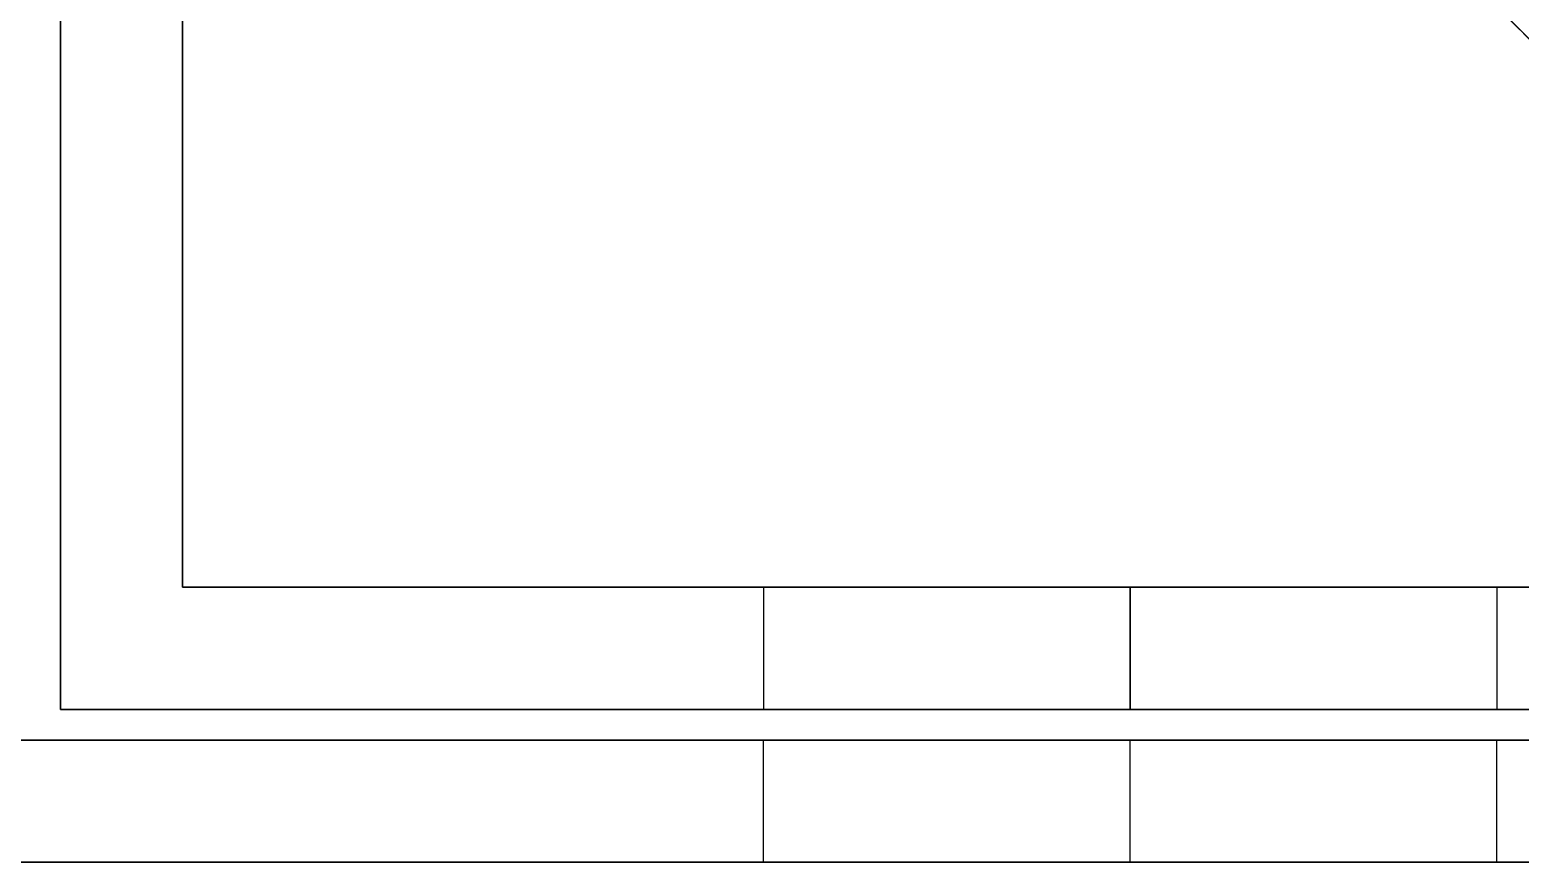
# Model space of a CAD drawing. Header units: millimetres. Extents: x -6529 to 809, y -8611 to 207.
# Drawn here: x 771.03 to 795.41, y -5011.21 to -4997.58 of the extents above; entities that cross this region are included whole.
import ezdxf

# ---------------------------------------------------------------- set-up
doc = ezdxf.new("R2010")
doc.units = ezdxf.units.MM
doc.header["$MEASUREMENT"] = 0
doc.layers.add('staal', color=5, linetype='Continuous', true_color=0x0000ff)

msp = doc.modelspace()

# ---------------------------------------------------------------- linework, layer by layer
at = {"layer": 'staal'}
for p, q in [((809.026, -5011.207), (769.026, -4971.207)), ((809.026, -5011.207, 1276), (769.026, -4971.207, 1276)), ((809.026, -5011.207, 1276), (769.026, -4971.207, 1276)), ((783.026, -5006.707, 170.5), (783.026, -5008.707, 170.5)), ((783.026, -5006.707, 95.5), (783.026, -5008.707, 95.5)), ((783.026, -5006.707, 1220.5), (783.026, -5008.707, 1220.5)), ((783.026, -5006.707, 1145.5), (783.026, -5008.707, 1145.5)), ((783.026, -5006.707, 1371.5), (783.026, -5008.707, 1371.5)), ((783.026, -5006.707, 1446.5), (783.026, -5008.707, 1446.5)), ((789.026, -5008.707, 40), (789.026, -5006.707, 40)), ((789.026, -5008.707, 208), (789.026, -5006.707, 208)), ((789.026, -5006.707, 176.5), (789.026, -5008.707, 176.5)), ((789.026, -5006.707, 164.5), (789.026, -5008.707, 164.5)), ((789.026, -5006.707, 101.5), (789.026, -5008.707, 101.5)), ((789.026, -5006.707, 89.5), (789.026, -5008.707, 89.5)), ((789.026, -5008.707, 1276), (789.026, -5006.707, 1276)), ((789.026, -5008.707, 1108), (789.026, -5006.707, 1108)), ((789.026, -5006.707, 1214.5), (789.026, -5008.707, 1214.5)), ((789.026, -5006.707, 1226.5), (789.026, -5008.707, 1226.5)), ((789.026, -5006.707, 1139.5), (789.026, -5008.707, 1139.5)), ((789.026, -5006.707, 1151.5), (789.026, -5008.707, 1151.5)), ((789.026, -5008.707, 1316), (789.026, -5006.707, 1316)), ((789.026, -5008.707, 1484), (789.026, -5006.707, 1484)), ((789.026, -5006.707, 1377.5), (789.026, -5008.707, 1377.5)), ((789.026, -5006.707, 1365.5), (789.026, -5008.707, 1365.5)), ((789.026, -5006.707, 1452.5), (789.026, -5008.707, 1452.5)), ((789.026, -5006.707, 1440.5), (789.026, -5008.707, 1440.5)), ((795.026, -5006.707, 170.5), (795.026, -5008.707, 170.5)), ((795.026, -5006.707, 95.5), (795.026, -5008.707, 95.5)), ((795.026, -5006.707, 1220.5), (795.026, -5008.707, 1220.5)), ((795.026, -5006.707, 1145.5), (795.026, -5008.707, 1145.5)), ((795.026, -5006.707, 1371.5), (795.026, -5008.707, 1371.5)), ((795.026, -5006.707, 1446.5), (795.026, -5008.707, 1446.5)), ((783.026, -5011.207, 695.5), (783.026, -5009.207, 695.5)), ((783.026, -5011.207, 770.5), (783.026, -5009.207, 770.5)), ((783.026, -5011.207, 920.5), (783.026, -5009.207, 920.5)), ((783.026, -5011.207, 845.5), (783.026, -5009.207, 845.5)), ((783.026, -5011.207, 1070.5), (783.026, -5009.207, 1070.5)), ((783.026, -5011.207, 995.5), (783.026, -5009.207, 995.5)), ((783.026, -5011.207, 1220.5), (783.026, -5009.207, 1220.5)), ((783.026, -5011.207, 1145.5), (783.026, -5009.207, 1145.5)), ((783.026, -5011.207, 545.5), (783.026, -5009.207, 545.5)), ((783.026, -5011.207, 620.5), (783.026, -5009.207, 620.5)), ((783.026, -5011.207, 395.5), (783.026, -5009.207, 395.5)), ((783.026, -5011.207, 470.5), (783.026, -5009.207, 470.5)), ((783.026, -5011.207, 245.5), (783.026, -5009.207, 245.5)), ((783.026, -5011.207, 320.5), (783.026, -5009.207, 320.5)), ((783.026, -5011.207, 170.5), (783.026, -5009.207, 170.5)), ((783.026, -5011.207, 95.5), (783.026, -5009.207, 95.5)), ((789.026, -5011.207, 40), (789.026, -5009.207, 40)), ((789.026, -5011.207, 1276), (789.026, -5009.207, 1276)), ((789.026, -5011.207, 701.5), (789.026, -5009.207, 701.5)), ((789.026, -5011.207, 689.5), (789.026, -5009.207, 689.5)), ((789.026, -5011.207, 776.5), (789.026, -5009.207, 776.5)), ((789.026, -5011.207, 764.5), (789.026, -5009.207, 764.5)), ((789.026, -5011.207, 926.5), (789.026, -5009.207, 926.5)), ((789.026, -5011.207, 914.5), (789.026, -5009.207, 914.5)), ((789.026, -5011.207, 851.5), (789.026, -5009.207, 851.5)), ((789.026, -5011.207, 839.5), (789.026, -5009.207, 839.5)), ((789.026, -5011.207, 1076.5), (789.026, -5009.207, 1076.5)), ((789.026, -5011.207, 1064.5), (789.026, -5009.207, 1064.5)), ((789.026, -5011.207, 1001.5), (789.026, -5009.207, 1001.5)), ((789.026, -5011.207, 989.5), (789.026, -5009.207, 989.5)), ((789.026, -5011.207, 1226.5), (789.026, -5009.207, 1226.5)), ((789.026, -5011.207, 1214.5), (789.026, -5009.207, 1214.5)), ((789.026, -5011.207, 1151.5), (789.026, -5009.207, 1151.5)), ((789.026, -5011.207, 1139.5), (789.026, -5009.207, 1139.5)), ((789.026, -5011.207, 551.5), (789.026, -5009.207, 551.5)), ((789.026, -5011.207, 539.5), (789.026, -5009.207, 539.5)), ((789.026, -5011.207, 626.5), (789.026, -5009.207, 626.5)), ((789.026, -5011.207, 614.5), (789.026, -5009.207, 614.5)), ((789.026, -5011.207, 401.5), (789.026, -5009.207, 401.5)), ((789.026, -5011.207, 389.5), (789.026, -5009.207, 389.5)), ((789.026, -5011.207, 476.5), (789.026, -5009.207, 476.5)), ((789.026, -5011.207, 464.5), (789.026, -5009.207, 464.5)), ((789.026, -5011.207, 251.5), (789.026, -5009.207, 251.5)), ((789.026, -5011.207, 239.5), (789.026, -5009.207, 239.5)), ((789.026, -5011.207, 326.5), (789.026, -5009.207, 326.5)), ((789.026, -5011.207, 314.5), (789.026, -5009.207, 314.5)), ((789.026, -5011.207, 176.5), (789.026, -5009.207, 176.5)), ((789.026, -5011.207, 164.5), (789.026, -5009.207, 164.5)), ((789.026, -5011.207, 101.5), (789.026, -5009.207, 101.5)), ((789.026, -5011.207, 89.5), (789.026, -5009.207, 89.5)), ((795.026, -5011.207, 695.5), (795.026, -5009.207, 695.5)), ((795.026, -5011.207, 770.5), (795.026, -5009.207, 770.5)), ((795.026, -5011.207, 920.5), (795.026, -5009.207, 920.5)), ((795.026, -5011.207, 845.5), (795.026, -5009.207, 845.5)), ((795.026, -5011.207, 1070.5), (795.026, -5009.207, 1070.5)), ((795.026, -5011.207, 995.5), (795.026, -5009.207, 995.5)), ((795.026, -5011.207, 1220.5), (795.026, -5009.207, 1220.5)), ((795.026, -5011.207, 1145.5), (795.026, -5009.207, 1145.5)), ((795.026, -5011.207, 545.5), (795.026, -5009.207, 545.5)), ((795.026, -5011.207, 620.5), (795.026, -5009.207, 620.5)), ((795.026, -5011.207, 395.5), (795.026, -5009.207, 395.5)), ((795.026, -5011.207, 470.5), (795.026, -5009.207, 470.5)), ((795.026, -5011.207, 245.5), (795.026, -5009.207, 245.5)), ((795.026, -5011.207, 320.5), (795.026, -5009.207, 320.5)), ((795.026, -5011.207, 170.5), (795.026, -5009.207, 170.5)), ((795.026, -5011.207, 95.5), (795.026, -5009.207, 95.5))]:
    msp.add_line(p, q, dxfattribs=at)
msp.add_lwpolyline([(-506.974, -3695.207), (809.026, -3695.207), (809.026, -5011.207), (-506.974, -5011.207)], close=True, dxfattribs=at)
for points in [[(809.026, -5011.207), (789.026, -4991.207), (769.026, -4971.207)], [(769.026, -4971.207, 40), (789.026, -4991.207, 40), (809.026, -5011.207, 40)], [(809.026, -5011.207, 40), (789.026, -4991.207, 40), (769.026, -4971.207, 40)], [(809.026, -5011.207, 1316), (789.026, -4991.207, 1316), (769.026, -4971.207, 1316)], [(809.026, -5011.207, 1316), (789.026, -4991.207, 1316), (769.026, -4971.207, 1316)], [(807.026, -5009.207, 38), (789.026, -4991.207, 38), (771.026, -4973.207, 38)], [(771.026, -4973.207, 2), (789.026, -4991.207, 2), (807.026, -5009.207, 2)], [(771.026, -4973.207, 38), (789.026, -4991.207, 38), (807.026, -5009.207, 38)], [(807.026, -5009.207, 2), (789.026, -4991.207, 2), (771.026, -4973.207, 2)], [(771.026, -4973.207, 1314), (789.026, -4991.207, 1314), (807.026, -5009.207, 1314)], [(807.026, -5009.207, 1278), (789.026, -4991.207, 1278), (771.026, -4973.207, 1278)], [(771.026, -4973.207, 1314), (789.026, -4991.207, 1314), (807.026, -5009.207, 1314)], [(807.026, -5009.207, 1278), (789.026, -4991.207, 1278), (771.026, -4973.207, 1278)], [(771.526, -4973.707, 40), (771.526, -4991.207, 40), (771.526, -5008.707, 40)], [(771.526, -4973.707, 208), (771.526, -4991.207, 208), (771.526, -5008.707, 208)], [(771.526, -4973.707, 124), (771.526, -4991.207, 124), (771.526, -5008.707, 124)], [(771.526, -5008.707, 1276), (771.526, -4991.207, 1276), (771.526, -4973.707, 1276)], [(771.526, -5008.707, 1108), (771.526, -4991.207, 1108), (771.526, -4973.707, 1108)], [(771.526, -5008.707, 1192), (771.526, -4991.207, 1192), (771.526, -4973.707, 1192)], [(771.526, -5008.707, 1316), (771.526, -4991.207, 1316), (771.526, -4973.707, 1316)], [(771.526, -5008.707, 1484), (771.526, -4991.207, 1484), (771.526, -4973.707, 1484)], [(771.526, -5008.707, 1400), (771.526, -4991.207, 1400), (771.526, -4973.707, 1400)], [(773.526, -5006.707, 40), (773.526, -4991.207, 40), (773.526, -4975.707, 40)], [(773.526, -5006.707, 208), (773.526, -4991.207, 208), (773.526, -4975.707, 208)], [(773.526, -5006.707, 124), (773.526, -4991.207, 124), (773.526, -4975.707, 124)], [(773.526, -4975.707, 1276), (773.526, -4991.207, 1276), (773.526, -5006.707, 1276)], [(773.526, -4975.707, 1108), (773.526, -4991.207, 1108), (773.526, -5006.707, 1108)], [(773.526, -4975.707, 1192), (773.526, -4991.207, 1192), (773.526, -5006.707, 1192)], [(773.526, -4975.707, 1316), (773.526, -4991.207, 1316), (773.526, -5006.707, 1316)], [(773.526, -4975.707, 1484), (773.526, -4991.207, 1484), (773.526, -5006.707, 1484)], [(773.526, -4975.707, 1400), (773.526, -4991.207, 1400), (773.526, -5006.707, 1400)], [(773.526, -5006.707, 40), (773.526, -5006.707, 124), (773.526, -5006.707, 208)], [(804.526, -5006.707, 40), (789.026, -5006.707, 40), (773.526, -5006.707, 40)], [(804.526, -5006.707, 208), (789.026, -5006.707, 208), (773.526, -5006.707, 208)], [(804.526, -5006.707, 124), (789.026, -5006.707, 124), (773.526, -5006.707, 124)], [(773.526, -5006.707, 1276), (773.526, -5006.707, 1192), (773.526, -5006.707, 1108)], [(773.526, -5006.707, 1276), (789.026, -5006.707, 1276), (804.526, -5006.707, 1276)], [(773.526, -5006.707, 1108), (789.026, -5006.707, 1108), (804.526, -5006.707, 1108)], [(773.526, -5006.707, 1192), (789.026, -5006.707, 1192), (804.526, -5006.707, 1192)], [(773.526, -5006.707, 1316), (773.526, -5006.707, 1400), (773.526, -5006.707, 1484)], [(773.526, -5006.707, 1316), (789.026, -5006.707, 1316), (804.526, -5006.707, 1316)], [(773.526, -5006.707, 1484), (789.026, -5006.707, 1484), (804.526, -5006.707, 1484)], [(773.526, -5006.707, 1400), (789.026, -5006.707, 1400), (804.526, -5006.707, 1400)], [(789.026, -5006.707, 40), (789.026, -5006.707, 64.75), (789.026, -5006.707, 89.5)], [(789.026, -5006.707, 101.5), (789.026, -5006.707, 133), (789.026, -5006.707, 164.5)], [(789.026, -5006.707, 176.5), (789.026, -5006.707, 192.25), (789.026, -5006.707, 208)], [(789.026, -5006.707, 1276), (789.026, -5006.707, 1251.25), (789.026, -5006.707, 1226.5)], [(789.026, -5006.707, 1214.5), (789.026, -5006.707, 1183), (789.026, -5006.707, 1151.5)], [(789.026, -5006.707, 1139.5), (789.026, -5006.707, 1123.75), (789.026, -5006.707, 1108)], [(789.026, -5006.707, 1316), (789.026, -5006.707, 1340.75), (789.026, -5006.707, 1365.5)], [(789.026, -5006.707, 1377.5), (789.026, -5006.707, 1409), (789.026, -5006.707, 1440.5)], [(789.026, -5006.707, 1452.5), (789.026, -5006.707, 1468.25), (789.026, -5006.707, 1484)], [(771.526, -5008.707, 40), (789.026, -5008.707, 40), (806.526, -5008.707, 40)], [(771.526, -5008.707, 208), (789.026, -5008.707, 208), (806.526, -5008.707, 208)], [(771.526, -5008.707, 40), (771.526, -5008.707, 124), (771.526, -5008.707, 208)], [(771.526, -5008.707, 124), (789.026, -5008.707, 124), (806.526, -5008.707, 124)], [(806.526, -5008.707, 1276), (789.026, -5008.707, 1276), (771.526, -5008.707, 1276)], [(771.526, -5008.707, 1276), (771.526, -5008.707, 1192), (771.526, -5008.707, 1108)], [(806.526, -5008.707, 1108), (789.026, -5008.707, 1108), (771.526, -5008.707, 1108)], [(806.526, -5008.707, 1192), (789.026, -5008.707, 1192), (771.526, -5008.707, 1192)], [(806.526, -5008.707, 1316), (789.026, -5008.707, 1316), (771.526, -5008.707, 1316)], [(771.526, -5008.707, 1316), (771.526, -5008.707, 1400), (771.526, -5008.707, 1484)], [(806.526, -5008.707, 1484), (789.026, -5008.707, 1484), (771.526, -5008.707, 1484)], [(806.526, -5008.707, 1400), (789.026, -5008.707, 1400), (771.526, -5008.707, 1400)], [(789.026, -5008.707, 40), (789.026, -5008.707, 64.75), (789.026, -5008.707, 89.5)], [(789.026, -5008.707, 101.5), (789.026, -5008.707, 133), (789.026, -5008.707, 164.5)], [(789.026, -5008.707, 176.5), (789.026, -5008.707, 192.25), (789.026, -5008.707, 208)], [(789.026, -5008.707, 1276), (789.026, -5008.707, 1251.25), (789.026, -5008.707, 1226.5)], [(789.026, -5008.707, 1214.5), (789.026, -5008.707, 1183), (789.026, -5008.707, 1151.5)], [(789.026, -5008.707, 1139.5), (789.026, -5008.707, 1123.75), (789.026, -5008.707, 1108)], [(789.026, -5008.707, 1316), (789.026, -5008.707, 1340.75), (789.026, -5008.707, 1365.5)], [(789.026, -5008.707, 1377.5), (789.026, -5008.707, 1409), (789.026, -5008.707, 1440.5)], [(789.026, -5008.707, 1452.5), (789.026, -5008.707, 1468.25), (789.026, -5008.707, 1484)], [(807.026, -5009.207, 38), (151.026, -5009.207, 38), (-504.974, -5009.207, 38)], [(807.026, -5009.207, 2), (151.026, -5009.207, 2), (-504.974, -5009.207, 2)], [(-504.974, -5009.207, 1314), (151.026, -5009.207, 1314), (807.026, -5009.207, 1314)], [(-504.974, -5009.207, 1278), (151.026, -5009.207, 1278), (807.026, -5009.207, 1278)], [(807.026, -5009.207, 20), (763.276, -5009.207, 20), (719.526, -5009.207, 20)], [(719.526, -5009.207, 1296), (763.276, -5009.207, 1296), (807.026, -5009.207, 1296)], [(807.026, -5009.207, 40), (789.026, -5009.207, 40), (771.026, -5009.207, 40)], [(807.026, -5009.207, 1276), (789.026, -5009.207, 1276), (771.026, -5009.207, 1276)], [(807.026, -5009.207, 658), (789.026, -5009.207, 658), (771.026, -5009.207, 658)], [(789.026, -5009.207, 40), (789.026, -5009.207, 64.75), (789.026, -5009.207, 89.5)], [(789.026, -5009.207, 101.5), (789.026, -5009.207, 133), (789.026, -5009.207, 164.5)], [(789.026, -5009.207, 176.5), (789.026, -5009.207, 208), (789.026, -5009.207, 239.5)], [(789.026, -5009.207, 251.5), (789.026, -5009.207, 283), (789.026, -5009.207, 314.5)], [(789.026, -5009.207, 326.5), (789.026, -5009.207, 358), (789.026, -5009.207, 389.5)], [(789.026, -5009.207, 401.5), (789.026, -5009.207, 433), (789.026, -5009.207, 464.5)], [(789.026, -5009.207, 476.5), (789.026, -5009.207, 508), (789.026, -5009.207, 539.5)], [(789.026, -5009.207, 551.5), (789.026, -5009.207, 583), (789.026, -5009.207, 614.5)], [(789.026, -5009.207, 626.5), (789.026, -5009.207, 658), (789.026, -5009.207, 689.5)], [(789.026, -5009.207, 701.5), (789.026, -5009.207, 733), (789.026, -5009.207, 764.5)], [(789.026, -5009.207, 776.5), (789.026, -5009.207, 808), (789.026, -5009.207, 839.5)], [(789.026, -5009.207, 851.5), (789.026, -5009.207, 883), (789.026, -5009.207, 914.5)], [(789.026, -5009.207, 926.5), (789.026, -5009.207, 958), (789.026, -5009.207, 989.5)], [(789.026, -5009.207, 1001.5), (789.026, -5009.207, 1033), (789.026, -5009.207, 1064.5)], [(789.026, -5009.207, 1076.5), (789.026, -5009.207, 1108), (789.026, -5009.207, 1139.5)], [(789.026, -5009.207, 1151.5), (789.026, -5009.207, 1183), (789.026, -5009.207, 1214.5)], [(789.026, -5009.207, 1226.5), (789.026, -5009.207, 1251.25), (789.026, -5009.207, 1276)], [(809.026, -5011.207), (151.026, -5011.207), (-506.974, -5011.207)], [(809.026, -5011.207, 40), (151.026, -5011.207, 40), (-506.974, -5011.207, 40)], [(-506.974, -5011.207, 1276), (151.026, -5011.207, 1276), (809.026, -5011.207, 1276)], [(-506.974, -5011.207, 1316), (151.026, -5011.207, 1316), (809.026, -5011.207, 1316)], [(809.026, -5011.207, 20), (764.276, -5011.207, 20), (719.526, -5011.207, 20)], [(719.526, -5011.207, 1296), (764.276, -5011.207, 1296), (809.026, -5011.207, 1296)], [(769.026, -5011.207, 40), (789.026, -5011.207, 40), (809.026, -5011.207, 40)], [(769.026, -5011.207, 1276), (789.026, -5011.207, 1276), (809.026, -5011.207, 1276)], [(769.026, -5011.207, 658), (789.026, -5011.207, 658), (809.026, -5011.207, 658)], [(789.026, -5011.207, 40), (789.026, -5011.207, 64.75), (789.026, -5011.207, 89.5)], [(789.026, -5011.207, 101.5), (789.026, -5011.207, 133), (789.026, -5011.207, 164.5)], [(789.026, -5011.207, 176.5), (789.026, -5011.207, 208), (789.026, -5011.207, 239.5)], [(789.026, -5011.207, 251.5), (789.026, -5011.207, 283), (789.026, -5011.207, 314.5)], [(789.026, -5011.207, 326.5), (789.026, -5011.207, 358), (789.026, -5011.207, 389.5)], [(789.026, -5011.207, 401.5), (789.026, -5011.207, 433), (789.026, -5011.207, 464.5)], [(789.026, -5011.207, 476.5), (789.026, -5011.207, 508), (789.026, -5011.207, 539.5)], [(789.026, -5011.207, 551.5), (789.026, -5011.207, 583), (789.026, -5011.207, 614.5)], [(789.026, -5011.207, 626.5), (789.026, -5011.207, 658), (789.026, -5011.207, 689.5)], [(789.026, -5011.207, 701.5), (789.026, -5011.207, 733), (789.026, -5011.207, 764.5)], [(789.026, -5011.207, 776.5), (789.026, -5011.207, 808), (789.026, -5011.207, 839.5)], [(789.026, -5011.207, 851.5), (789.026, -5011.207, 883), (789.026, -5011.207, 914.5)], [(789.026, -5011.207, 926.5), (789.026, -5011.207, 958), (789.026, -5011.207, 989.5)], [(789.026, -5011.207, 1001.5), (789.026, -5011.207, 1033), (789.026, -5011.207, 1064.5)], [(789.026, -5011.207, 1076.5), (789.026, -5011.207, 1108), (789.026, -5011.207, 1139.5)], [(789.026, -5011.207, 1151.5), (789.026, -5011.207, 1183), (789.026, -5011.207, 1214.5)], [(789.026, -5011.207, 1226.5), (789.026, -5011.207, 1251.25), (789.026, -5011.207, 1276)]]:
    msp.add_open_spline(points, degree=2, dxfattribs=at)
for points, weights, knots in [([(795.026, -5006.707, 170.5), (795.026, -5006.707, 176.5), (789.026, -5006.707, 176.5), (783.026, -5006.707, 176.5), (783.026, -5006.707, 170.5), (783.026, -5006.707, 164.5), (789.026, -5006.707, 164.5), (795.026, -5006.707, 164.5), (795.026, -5006.707, 170.5)], [1, 0.707106781187, 1, 0.707106781187, 1, 0.707106781187, 1, 0.707106781187, 1], [0, 0, 0, 7.853982, 7.853982, 15.707963, 15.707963, 23.561945, 23.561945, 31.415927, 31.415927, 31.415927]), ([(795.026, -5006.707, 95.5), (795.026, -5006.707, 101.5), (789.026, -5006.707, 101.5), (783.026, -5006.707, 101.5), (783.026, -5006.707, 95.5), (783.026, -5006.707, 89.5), (789.026, -5006.707, 89.5), (795.026, -5006.707, 89.5), (795.026, -5006.707, 95.5)], [1, 0.707106781187, 1, 0.707106781187, 1, 0.707106781187, 1, 0.707106781187, 1], [0, 0, 0, 7.853982, 7.853982, 15.707963, 15.707963, 23.561945, 23.561945, 31.415927, 31.415927, 31.415927]), ([(783.026, -5006.707, 1220.5), (783.026, -5006.707, 1214.5), (789.026, -5006.707, 1214.5), (795.026, -5006.707, 1214.5), (795.026, -5006.707, 1220.5), (795.026, -5006.707, 1226.5), (789.026, -5006.707, 1226.5), (783.026, -5006.707, 1226.5), (783.026, -5006.707, 1220.5)], [1, 0.707106781187, 1, 0.707106781187, 1, 0.707106781187, 1, 0.707106781187, 1], [0, 0, 0, 7.853982, 7.853982, 15.707963, 15.707963, 23.561945, 23.561945, 31.415927, 31.415927, 31.415927]), ([(783.026, -5006.707, 1145.5), (783.026, -5006.707, 1139.5), (789.026, -5006.707, 1139.5), (795.026, -5006.707, 1139.5), (795.026, -5006.707, 1145.5), (795.026, -5006.707, 1151.5), (789.026, -5006.707, 1151.5), (783.026, -5006.707, 1151.5), (783.026, -5006.707, 1145.5)], [1, 0.707106781187, 1, 0.707106781187, 1, 0.707106781187, 1, 0.707106781187, 1], [0, 0, 0, 7.853982, 7.853982, 15.707963, 15.707963, 23.561945, 23.561945, 31.415927, 31.415927, 31.415927]), ([(783.026, -5006.707, 1371.5), (783.026, -5006.707, 1377.5), (789.026, -5006.707, 1377.5), (795.026, -5006.707, 1377.5), (795.026, -5006.707, 1371.5), (795.026, -5006.707, 1365.5), (789.026, -5006.707, 1365.5), (783.026, -5006.707, 1365.5), (783.026, -5006.707, 1371.5)], [1, 0.707106781187, 1, 0.707106781187, 1, 0.707106781187, 1, 0.707106781187, 1], [0, 0, 0, 7.853982, 7.853982, 15.707963, 15.707963, 23.561945, 23.561945, 31.415927, 31.415927, 31.415927]), ([(783.026, -5006.707, 1446.5), (783.026, -5006.707, 1452.5), (789.026, -5006.707, 1452.5), (795.026, -5006.707, 1452.5), (795.026, -5006.707, 1446.5), (795.026, -5006.707, 1440.5), (789.026, -5006.707, 1440.5), (783.026, -5006.707, 1440.5), (783.026, -5006.707, 1446.5)], [1, 0.707106781187, 1, 0.707106781187, 1, 0.707106781187, 1, 0.707106781187, 1], [0, 0, 0, 7.853982, 7.853982, 15.707963, 15.707963, 23.561945, 23.561945, 31.415927, 31.415927, 31.415927]), ([(795.026, -5008.707, 170.5), (795.026, -5008.707, 164.5), (789.026, -5008.707, 164.5), (783.026, -5008.707, 164.5), (783.026, -5008.707, 170.5), (783.026, -5008.707, 176.5), (789.026, -5008.707, 176.5), (795.026, -5008.707, 176.5), (795.026, -5008.707, 170.5)], [1, 0.707106781187, 1, 0.707106781187, 1, 0.707106781187, 1, 0.707106781187, 1], [-31.415927, -31.415927, -31.415927, -23.561945, -23.561945, -15.707963, -15.707963, -7.853982, -7.853982, 0, 0, 0]), ([(795.026, -5008.707, 95.5), (795.026, -5008.707, 89.5), (789.026, -5008.707, 89.5), (783.026, -5008.707, 89.5), (783.026, -5008.707, 95.5), (783.026, -5008.707, 101.5), (789.026, -5008.707, 101.5), (795.026, -5008.707, 101.5), (795.026, -5008.707, 95.5)], [1, 0.707106781187, 1, 0.707106781187, 1, 0.707106781187, 1, 0.707106781187, 1], [-31.415927, -31.415927, -31.415927, -23.561945, -23.561945, -15.707963, -15.707963, -7.853982, -7.853982, 0, 0, 0]), ([(783.026, -5008.707, 1220.5), (783.026, -5008.707, 1226.5), (789.026, -5008.707, 1226.5), (795.026, -5008.707, 1226.5), (795.026, -5008.707, 1220.5), (795.026, -5008.707, 1214.5), (789.026, -5008.707, 1214.5), (783.026, -5008.707, 1214.5), (783.026, -5008.707, 1220.5)], [1, 0.707106781187, 1, 0.707106781187, 1, 0.707106781187, 1, 0.707106781187, 1], [-31.415927, -31.415927, -31.415927, -23.561945, -23.561945, -15.707963, -15.707963, -7.853982, -7.853982, 0, 0, 0]), ([(783.026, -5008.707, 1145.5), (783.026, -5008.707, 1151.5), (789.026, -5008.707, 1151.5), (795.026, -5008.707, 1151.5), (795.026, -5008.707, 1145.5), (795.026, -5008.707, 1139.5), (789.026, -5008.707, 1139.5), (783.026, -5008.707, 1139.5), (783.026, -5008.707, 1145.5)], [1, 0.707106781187, 1, 0.707106781187, 1, 0.707106781187, 1, 0.707106781187, 1], [-31.415927, -31.415927, -31.415927, -23.561945, -23.561945, -15.707963, -15.707963, -7.853982, -7.853982, 0, 0, 0]), ([(783.026, -5008.707, 1371.5), (783.026, -5008.707, 1365.5), (789.026, -5008.707, 1365.5), (795.026, -5008.707, 1365.5), (795.026, -5008.707, 1371.5), (795.026, -5008.707, 1377.5), (789.026, -5008.707, 1377.5), (783.026, -5008.707, 1377.5), (783.026, -5008.707, 1371.5)], [1, 0.707106781187, 1, 0.707106781187, 1, 0.707106781187, 1, 0.707106781187, 1], [-31.415927, -31.415927, -31.415927, -23.561945, -23.561945, -15.707963, -15.707963, -7.853982, -7.853982, 0, 0, 0]), ([(783.026, -5008.707, 1446.5), (783.026, -5008.707, 1440.5), (789.026, -5008.707, 1440.5), (795.026, -5008.707, 1440.5), (795.026, -5008.707, 1446.5), (795.026, -5008.707, 1452.5), (789.026, -5008.707, 1452.5), (783.026, -5008.707, 1452.5), (783.026, -5008.707, 1446.5)], [1, 0.707106781187, 1, 0.707106781187, 1, 0.707106781187, 1, 0.707106781187, 1], [-31.415927, -31.415927, -31.415927, -23.561945, -23.561945, -15.707963, -15.707963, -7.853982, -7.853982, 0, 0, 0]), ([(783.026, -5009.207, 695.5), (783.026, -5009.207, 689.5), (789.026, -5009.207, 689.5), (795.026, -5009.207, 689.5), (795.026, -5009.207, 695.5), (795.026, -5009.207, 701.5), (789.026, -5009.207, 701.5), (783.026, -5009.207, 701.5), (783.026, -5009.207, 695.5)], [1, 0.707106781187, 1, 0.707106781187, 1, 0.707106781187, 1, 0.707106781187, 1], [-31.415927, -31.415927, -31.415927, -23.561945, -23.561945, -15.707963, -15.707963, -7.853982, -7.853982, 0, 0, 0]), ([(783.026, -5009.207, 770.5), (783.026, -5009.207, 764.5), (789.026, -5009.207, 764.5), (795.026, -5009.207, 764.5), (795.026, -5009.207, 770.5), (795.026, -5009.207, 776.5), (789.026, -5009.207, 776.5), (783.026, -5009.207, 776.5), (783.026, -5009.207, 770.5)], [1, 0.707106781187, 1, 0.707106781187, 1, 0.707106781187, 1, 0.707106781187, 1], [-31.415927, -31.415927, -31.415927, -23.561945, -23.561945, -15.707963, -15.707963, -7.853982, -7.853982, 0, 0, 0]), ([(783.026, -5009.207, 920.5), (783.026, -5009.207, 914.5), (789.026, -5009.207, 914.5), (795.026, -5009.207, 914.5), (795.026, -5009.207, 920.5), (795.026, -5009.207, 926.5), (789.026, -5009.207, 926.5), (783.026, -5009.207, 926.5), (783.026, -5009.207, 920.5)], [1, 0.707106781187, 1, 0.707106781187, 1, 0.707106781187, 1, 0.707106781187, 1], [-31.415927, -31.415927, -31.415927, -23.561945, -23.561945, -15.707963, -15.707963, -7.853982, -7.853982, 0, 0, 0]), ([(783.026, -5009.207, 845.5), (783.026, -5009.207, 839.5), (789.026, -5009.207, 839.5), (795.026, -5009.207, 839.5), (795.026, -5009.207, 845.5), (795.026, -5009.207, 851.5), (789.026, -5009.207, 851.5), (783.026, -5009.207, 851.5), (783.026, -5009.207, 845.5)], [1, 0.707106781187, 1, 0.707106781187, 1, 0.707106781187, 1, 0.707106781187, 1], [-31.415927, -31.415927, -31.415927, -23.561945, -23.561945, -15.707963, -15.707963, -7.853982, -7.853982, 0, 0, 0]), ([(783.026, -5009.207, 1070.5), (783.026, -5009.207, 1064.5), (789.026, -5009.207, 1064.5), (795.026, -5009.207, 1064.5), (795.026, -5009.207, 1070.5), (795.026, -5009.207, 1076.5), (789.026, -5009.207, 1076.5), (783.026, -5009.207, 1076.5), (783.026, -5009.207, 1070.5)], [0.999999860338, 0.707106851018, 1, 0.707106781187, 1, 0.707106781187, 1, 0.707106851018, 0.999999860338], [-31.415927, -31.415927, -31.415927, -23.561946, -23.561946, -15.707963, -15.707963, -7.853981, -7.853981, 0, 0, 0]), ([(783.026, -5009.207, 995.5), (783.026, -5009.207, 989.5), (789.026, -5009.207, 989.5), (795.026, -5009.207, 989.5), (795.026, -5009.207, 995.5), (795.026, -5009.207, 1001.5), (789.026, -5009.207, 1001.5), (783.026, -5009.207, 1001.5), (783.026, -5009.207, 995.5)], [0.999999860338, 0.707106851018, 1, 0.707106781187, 1, 0.707106781187, 1, 0.707106851018, 0.999999860338], [-31.415927, -31.415927, -31.415927, -23.561946, -23.561946, -15.707963, -15.707963, -7.853981, -7.853981, 0, 0, 0]), ([(783.026, -5009.207, 1220.5), (783.026, -5009.207, 1214.5), (789.026, -5009.207, 1214.5), (795.026, -5009.207, 1214.5), (795.026, -5009.207, 1220.5), (795.026, -5009.207, 1226.5), (789.026, -5009.207, 1226.5), (783.026, -5009.207, 1226.5), (783.026, -5009.207, 1220.5)], [1, 0.707106781187, 1, 0.707106781187, 1, 0.707106781187, 1, 0.707106781187, 1], [-31.415927, -31.415927, -31.415927, -23.561945, -23.561945, -15.707963, -15.707963, -7.853982, -7.853982, 0, 0, 0]), ([(783.026, -5009.207, 1145.5), (783.026, -5009.207, 1139.5), (789.026, -5009.207, 1139.5), (795.026, -5009.207, 1139.5), (795.026, -5009.207, 1145.5), (795.026, -5009.207, 1151.5), (789.026, -5009.207, 1151.5), (783.026, -5009.207, 1151.5), (783.026, -5009.207, 1145.5)], [1, 0.707106781187, 1, 0.707106781187, 1, 0.707106781187, 1, 0.707106781187, 1], [-31.415927, -31.415927, -31.415927, -23.561945, -23.561945, -15.707963, -15.707963, -7.853982, -7.853982, 0, 0, 0]), ([(783.026, -5009.207, 545.5), (783.026, -5009.207, 539.5), (789.026, -5009.207, 539.5), (795.026, -5009.207, 539.5), (795.026, -5009.207, 545.5), (795.026, -5009.207, 551.5), (789.026, -5009.207, 551.5), (783.026, -5009.207, 551.5), (783.026, -5009.207, 545.5)], [1, 0.707106781187, 1, 0.707106781187, 1, 0.707106781187, 1, 0.707106781187, 1], [-31.415927, -31.415927, -31.415927, -23.561945, -23.561945, -15.707963, -15.707963, -7.853982, -7.853982, 0, 0, 0]), ([(783.026, -5009.207, 620.5), (783.026, -5009.207, 614.5), (789.026, -5009.207, 614.5), (795.026, -5009.207, 614.5), (795.026, -5009.207, 620.5), (795.026, -5009.207, 626.5), (789.026, -5009.207, 626.5), (783.026, -5009.207, 626.5), (783.026, -5009.207, 620.5)], [1, 0.707106781187, 1, 0.707106781187, 1, 0.707106781187, 1, 0.707106781187, 1], [-31.415927, -31.415927, -31.415927, -23.561945, -23.561945, -15.707963, -15.707963, -7.853982, -7.853982, 0, 0, 0]), ([(783.026, -5009.207, 395.5), (783.026, -5009.207, 389.5), (789.026, -5009.207, 389.5), (795.026, -5009.207, 389.5), (795.026, -5009.207, 395.5), (795.026, -5009.207, 401.5), (789.026, -5009.207, 401.5), (783.026, -5009.207, 401.5), (783.026, -5009.207, 395.5)], [1, 0.707106781187, 1, 0.707106781187, 1, 0.707106781187, 1, 0.707106781187, 1], [-31.415927, -31.415927, -31.415927, -23.561945, -23.561945, -15.707963, -15.707963, -7.853982, -7.853982, 0, 0, 0]), ([(783.026, -5009.207, 470.5), (783.026, -5009.207, 464.5), (789.026, -5009.207, 464.5), (795.026, -5009.207, 464.5), (795.026, -5009.207, 470.5), (795.026, -5009.207, 476.5), (789.026, -5009.207, 476.5), (783.026, -5009.207, 476.5), (783.026, -5009.207, 470.5)], [1, 0.707106781187, 1, 0.707106781187, 1, 0.707106781187, 1, 0.707106781187, 1], [-31.415927, -31.415927, -31.415927, -23.561945, -23.561945, -15.707963, -15.707963, -7.853982, -7.853982, 0, 0, 0]), ([(783.026, -5009.207, 245.5), (783.026, -5009.207, 239.5), (789.026, -5009.207, 239.5), (795.026, -5009.207, 239.5), (795.026, -5009.207, 245.5), (795.026, -5009.207, 251.5), (789.026, -5009.207, 251.5), (783.026, -5009.207, 251.5), (783.026, -5009.207, 245.5)], [1, 0.707106781187, 1, 0.707106781187, 1, 0.707106781187, 1, 0.707106781187, 1], [-31.415927, -31.415927, -31.415927, -23.561945, -23.561945, -15.707963, -15.707963, -7.853982, -7.853982, 0, 0, 0]), ([(783.026, -5009.207, 320.5), (783.026, -5009.207, 314.5), (789.026, -5009.207, 314.5), (795.026, -5009.207, 314.5), (795.026, -5009.207, 320.5), (795.026, -5009.207, 326.5), (789.026, -5009.207, 326.5), (783.026, -5009.207, 326.5), (783.026, -5009.207, 320.5)], [1, 0.707106781187, 1, 0.707106781187, 1, 0.707106781187, 1, 0.707106781187, 1], [-31.415927, -31.415927, -31.415927, -23.561945, -23.561945, -15.707963, -15.707963, -7.853982, -7.853982, 0, 0, 0]), ([(783.026, -5009.207, 170.5), (783.026, -5009.207, 164.5), (789.026, -5009.207, 164.5), (795.026, -5009.207, 164.5), (795.026, -5009.207, 170.5), (795.026, -5009.207, 176.5), (789.026, -5009.207, 176.5), (783.026, -5009.207, 176.5), (783.026, -5009.207, 170.5)], [1, 0.707106781187, 1, 0.707106781187, 1, 0.707106781187, 1, 0.707106781187, 1], [-31.415927, -31.415927, -31.415927, -23.561945, -23.561945, -15.707963, -15.707963, -7.853982, -7.853982, 0, 0, 0]), ([(783.026, -5009.207, 95.5), (783.026, -5009.207, 89.5), (789.026, -5009.207, 89.5), (795.026, -5009.207, 89.5), (795.026, -5009.207, 95.5), (795.026, -5009.207, 101.5), (789.026, -5009.207, 101.5), (783.026, -5009.207, 101.5), (783.026, -5009.207, 95.5)], [1, 0.707106781187, 1, 0.707106781187, 1, 0.707106781187, 1, 0.707106781187, 1], [-31.415927, -31.415927, -31.415927, -23.561945, -23.561945, -15.707963, -15.707963, -7.853982, -7.853982, 0, 0, 0]), ([(783.026, -5011.207, 695.5), (783.026, -5011.207, 701.5), (789.026, -5011.207, 701.5), (795.026, -5011.207, 701.5), (795.026, -5011.207, 695.5), (795.026, -5011.207, 689.5), (789.026, -5011.207, 689.5), (783.026, -5011.207, 689.5), (783.026, -5011.207, 695.5)], [1, 0.707106781187, 1, 0.707106781187, 1, 0.707106781187, 1, 0.707106781187, 1], [0, 0, 0, 7.853982, 7.853982, 15.707963, 15.707963, 23.561945, 23.561945, 31.415927, 31.415927, 31.415927]), ([(783.026, -5011.207, 770.5), (783.026, -5011.207, 776.5), (789.026, -5011.207, 776.5), (795.026, -5011.207, 776.5), (795.026, -5011.207, 770.5), (795.026, -5011.207, 764.5), (789.026, -5011.207, 764.5), (783.026, -5011.207, 764.5), (783.026, -5011.207, 770.5)], [1, 0.707106781187, 1, 0.707106781187, 1, 0.707106781187, 1, 0.707106781187, 1], [0, 0, 0, 7.853982, 7.853982, 15.707963, 15.707963, 23.561945, 23.561945, 31.415927, 31.415927, 31.415927]), ([(783.026, -5011.207, 920.5), (783.026, -5011.207, 926.5), (789.026, -5011.207, 926.5), (795.026, -5011.207, 926.5), (795.026, -5011.207, 920.5), (795.026, -5011.207, 914.5), (789.026, -5011.207, 914.5), (783.026, -5011.207, 914.5), (783.026, -5011.207, 920.5)], [0.999999860338, 0.707106851018, 1, 0.707106781187, 1, 0.707106781187, 1, 0.707106781187, 1], [0, 0, 0, 7.85398, 7.85398, 15.707962, 15.707962, 23.561944, 23.561944, 31.415927, 31.415927, 31.415927]), ([(783.026, -5011.207, 845.5), (783.026, -5011.207, 851.5), (789.026, -5011.207, 851.5), (795.026, -5011.207, 851.5), (795.026, -5011.207, 845.5), (795.026, -5011.207, 839.5), (789.026, -5011.207, 839.5), (783.026, -5011.207, 839.5), (783.026, -5011.207, 845.5)], [0.999999860338, 0.707106851018, 1, 0.707106781187, 1, 0.707106781187, 1, 0.707106781187, 1], [0, 0, 0, 7.85398, 7.85398, 15.707962, 15.707962, 23.561944, 23.561944, 31.415927, 31.415927, 31.415927]), ([(783.026, -5011.207, 1070.5), (783.026, -5011.207, 1076.5), (789.026, -5011.207, 1076.5), (795.026, -5011.207, 1076.5), (795.026, -5011.207, 1070.5), (795.026, -5011.207, 1064.5), (789.026, -5011.207, 1064.5), (783.026, -5011.207, 1064.5), (783.026, -5011.207, 1070.5)], [1, 0.707106781187, 1, 0.707106781187, 1, 0.707106781187, 1, 0.707106781187, 1], [0, 0, 0, 7.853982, 7.853982, 15.707963, 15.707963, 23.561945, 23.561945, 31.415927, 31.415927, 31.415927]), ([(783.026, -5011.207, 995.5), (783.026, -5011.207, 1001.5), (789.026, -5011.207, 1001.5), (795.026, -5011.207, 1001.5), (795.026, -5011.207, 995.5), (795.026, -5011.207, 989.5), (789.026, -5011.207, 989.5), (783.026, -5011.207, 989.5), (783.026, -5011.207, 995.5)], [0.999999860338, 0.707106851018, 1, 0.707106781187, 1, 0.707106781187, 1, 0.707106781187, 1], [0, 0, 0, 7.85398, 7.85398, 15.707962, 15.707962, 23.561944, 23.561944, 31.415927, 31.415927, 31.415927]), ([(783.026, -5011.207, 1220.5), (783.026, -5011.207, 1226.5), (789.026, -5011.207, 1226.5), (795.026, -5011.207, 1226.5), (795.026, -5011.207, 1220.5), (795.026, -5011.207, 1214.5), (789.026, -5011.207, 1214.5), (783.026, -5011.207, 1214.5), (783.026, -5011.207, 1220.5)], [1, 0.707106781187, 1, 0.707106781187, 1, 0.707106781187, 1, 0.707106781187, 1], [0, 0, 0, 7.853982, 7.853982, 15.707963, 15.707963, 23.561945, 23.561945, 31.415927, 31.415927, 31.415927]), ([(783.026, -5011.207, 1145.5), (783.026, -5011.207, 1151.5), (789.026, -5011.207, 1151.5), (795.026, -5011.207, 1151.5), (795.026, -5011.207, 1145.5), (795.026, -5011.207, 1139.5), (789.026, -5011.207, 1139.5), (783.026, -5011.207, 1139.5), (783.026, -5011.207, 1145.5)], [1, 0.707106781187, 1, 0.707106781187, 1, 0.707106781187, 1, 0.707106781187, 1], [0, 0, 0, 7.853982, 7.853982, 15.707963, 15.707963, 23.561945, 23.561945, 31.415927, 31.415927, 31.415927]), ([(783.026, -5011.207, 545.5), (783.026, -5011.207, 551.5), (789.026, -5011.207, 551.5), (795.026, -5011.207, 551.5), (795.026, -5011.207, 545.5), (795.026, -5011.207, 539.5), (789.026, -5011.207, 539.5), (783.026, -5011.207, 539.5), (783.026, -5011.207, 545.5)], [1, 0.707106781187, 1, 0.707106781187, 1, 0.707106781187, 1, 0.707106781187, 1], [0, 0, 0, 7.853982, 7.853982, 15.707963, 15.707963, 23.561945, 23.561945, 31.415927, 31.415927, 31.415927]), ([(783.026, -5011.207, 620.5), (783.026, -5011.207, 626.5), (789.026, -5011.207, 626.5), (795.026, -5011.207, 626.5), (795.026, -5011.207, 620.5), (795.026, -5011.207, 614.5), (789.026, -5011.207, 614.5), (783.026, -5011.207, 614.5), (783.026, -5011.207, 620.5)], [1, 0.707106781187, 1, 0.707106781187, 1, 0.707106781187, 1, 0.707106781187, 1], [0, 0, 0, 7.853982, 7.853982, 15.707963, 15.707963, 23.561945, 23.561945, 31.415927, 31.415927, 31.415927]), ([(783.026, -5011.207, 395.5), (783.026, -5011.207, 401.5), (789.026, -5011.207, 401.5), (795.026, -5011.207, 401.5), (795.026, -5011.207, 395.5), (795.026, -5011.207, 389.5), (789.026, -5011.207, 389.5), (783.026, -5011.207, 389.5), (783.026, -5011.207, 395.5)], [0.999999860338, 0.707106851018, 1, 0.707106781187, 1, 0.707106781187, 1, 0.707106781187, 1], [0, 0, 0, 7.85398, 7.85398, 15.707962, 15.707962, 23.561944, 23.561944, 31.415927, 31.415927, 31.415927]), ([(783.026, -5011.207, 470.5), (783.026, -5011.207, 476.5), (789.026, -5011.207, 476.5), (795.026, -5011.207, 476.5), (795.026, -5011.207, 470.5), (795.026, -5011.207, 464.5), (789.026, -5011.207, 464.5), (783.026, -5011.207, 464.5), (783.026, -5011.207, 470.5)], [1, 0.707106781187, 1, 0.707106781187, 1, 0.707106781187, 1, 0.707106781187, 1], [0, 0, 0, 7.853982, 7.853982, 15.707963, 15.707963, 23.561945, 23.561945, 31.415927, 31.415927, 31.415927]), ([(783.026, -5011.207, 245.5), (783.026, -5011.207, 251.5), (789.026, -5011.207, 251.5), (795.026, -5011.207, 251.5), (795.026, -5011.207, 245.5), (795.026, -5011.207, 239.5), (789.026, -5011.207, 239.5), (783.026, -5011.207, 239.5), (783.026, -5011.207, 245.5)], [1, 0.707106781187, 1, 0.707106781187, 1, 0.707106781187, 1, 0.707106781187, 1], [0, 0, 0, 7.853982, 7.853982, 15.707963, 15.707963, 23.561945, 23.561945, 31.415927, 31.415927, 31.415927]), ([(783.026, -5011.207, 320.5), (783.026, -5011.207, 326.5), (789.026, -5011.207, 326.5), (795.026, -5011.207, 326.5), (795.026, -5011.207, 320.5), (795.026, -5011.207, 314.5), (789.026, -5011.207, 314.5), (783.026, -5011.207, 314.5), (783.026, -5011.207, 320.5)], [1, 0.707106781187, 1, 0.707106781187, 1, 0.707106781187, 1, 0.707106781187, 1], [0, 0, 0, 7.853982, 7.853982, 15.707963, 15.707963, 23.561945, 23.561945, 31.415927, 31.415927, 31.415927]), ([(783.026, -5011.207, 170.5), (783.026, -5011.207, 176.5), (789.026, -5011.207, 176.5), (795.026, -5011.207, 176.5), (795.026, -5011.207, 170.5), (795.026, -5011.207, 164.5), (789.026, -5011.207, 164.5), (783.026, -5011.207, 164.5), (783.026, -5011.207, 170.5)], [1, 0.707106781187, 1, 0.707106781187, 1, 0.707106781187, 1, 0.707106781187, 1], [0, 0, 0, 7.853982, 7.853982, 15.707963, 15.707963, 23.561945, 23.561945, 31.415927, 31.415927, 31.415927]), ([(783.026, -5011.207, 95.5), (783.026, -5011.207, 101.5), (789.026, -5011.207, 101.5), (795.026, -5011.207, 101.5), (795.026, -5011.207, 95.5), (795.026, -5011.207, 89.5), (789.026, -5011.207, 89.5), (783.026, -5011.207, 89.5), (783.026, -5011.207, 95.5)], [1, 0.707106781187, 1, 0.707106781187, 1, 0.707106781187, 1, 0.707106781187, 1], [0, 0, 0, 7.853982, 7.853982, 15.707963, 15.707963, 23.561945, 23.561945, 31.415927, 31.415927, 31.415927]), ([(783.026, -5011.207, 695.5), (783.026, -5011.207, 701.5), (789.026, -5011.207, 701.5), (795.026, -5011.207, 701.5), (795.026, -5011.207, 695.5), (795.026, -5011.207, 689.5), (789.026, -5011.207, 689.5), (783.026, -5011.207, 689.5), (783.026, -5011.207, 695.5)], [1, 0.707106781187, 1, 0.707106781187, 1, 0.707106781187, 1, 0.707106781187, 1], [0, 0, 0, 7.853982, 7.853982, 15.707963, 15.707963, 23.561945, 23.561945, 31.415927, 31.415927, 31.415927]), ([(783.026, -5011.207, 770.5), (783.026, -5011.207, 776.5), (789.026, -5011.207, 776.5), (795.026, -5011.207, 776.5), (795.026, -5011.207, 770.5), (795.026, -5011.207, 764.5), (789.026, -5011.207, 764.5), (783.026, -5011.207, 764.5), (783.026, -5011.207, 770.5)], [1, 0.707106781187, 1, 0.707106781187, 1, 0.707106781187, 1, 0.707106781187, 1], [0, 0, 0, 7.853982, 7.853982, 15.707963, 15.707963, 23.561945, 23.561945, 31.415927, 31.415927, 31.415927]), ([(783.026, -5011.207, 920.5), (783.026, -5011.207, 926.5), (789.026, -5011.207, 926.5), (795.026, -5011.207, 926.5), (795.026, -5011.207, 920.5), (795.026, -5011.207, 914.5), (789.026, -5011.207, 914.5), (783.026, -5011.207, 914.5), (783.026, -5011.207, 920.5)], [1, 0.707106781187, 1, 0.707106781187, 1, 0.707106781187, 1, 0.707106781187, 1], [0, 0, 0, 7.853982, 7.853982, 15.707963, 15.707963, 23.561945, 23.561945, 31.415927, 31.415927, 31.415927]), ([(783.026, -5011.207, 845.5), (783.026, -5011.207, 851.5), (789.026, -5011.207, 851.5), (795.026, -5011.207, 851.5), (795.026, -5011.207, 845.5), (795.026, -5011.207, 839.5), (789.026, -5011.207, 839.5), (783.026, -5011.207, 839.5), (783.026, -5011.207, 845.5)], [1, 0.707106781187, 1, 0.707106781187, 1, 0.707106781187, 1, 0.707106781187, 1], [0, 0, 0, 7.853982, 7.853982, 15.707963, 15.707963, 23.561945, 23.561945, 31.415927, 31.415927, 31.415927]), ([(783.026, -5011.207, 1070.5), (783.026, -5011.207, 1076.5), (789.026, -5011.207, 1076.5), (795.026, -5011.207, 1076.5), (795.026, -5011.207, 1070.5), (795.026, -5011.207, 1064.5), (789.026, -5011.207, 1064.5), (783.026, -5011.207, 1064.5), (783.026, -5011.207, 1070.5)], [1, 0.707106781187, 1, 0.707106781187, 1, 0.707106781187, 1, 0.707106781187, 1], [0, 0, 0, 7.853982, 7.853982, 15.707963, 15.707963, 23.561945, 23.561945, 31.415927, 31.415927, 31.415927]), ([(783.026, -5011.207, 995.5), (783.026, -5011.207, 1001.5), (789.026, -5011.207, 1001.5), (795.026, -5011.207, 1001.5), (795.026, -5011.207, 995.5), (795.026, -5011.207, 989.5), (789.026, -5011.207, 989.5), (783.026, -5011.207, 989.5), (783.026, -5011.207, 995.5)], [1, 0.707106781187, 1, 0.707106781187, 1, 0.707106781187, 1, 0.707106781187, 1], [0, 0, 0, 7.853982, 7.853982, 15.707963, 15.707963, 23.561945, 23.561945, 31.415927, 31.415927, 31.415927]), ([(783.026, -5011.207, 1220.5), (783.026, -5011.207, 1226.5), (789.026, -5011.207, 1226.5), (795.026, -5011.207, 1226.5), (795.026, -5011.207, 1220.5), (795.026, -5011.207, 1214.5), (789.026, -5011.207, 1214.5), (783.026, -5011.207, 1214.5), (783.026, -5011.207, 1220.5)], [1, 0.707106781187, 1, 0.707106781187, 1, 0.707106781187, 1, 0.707106781187, 1], [0, 0, 0, 7.853982, 7.853982, 15.707963, 15.707963, 23.561945, 23.561945, 31.415927, 31.415927, 31.415927]), ([(783.026, -5011.207, 1145.5), (783.026, -5011.207, 1151.5), (789.026, -5011.207, 1151.5), (795.026, -5011.207, 1151.5), (795.026, -5011.207, 1145.5), (795.026, -5011.207, 1139.5), (789.026, -5011.207, 1139.5), (783.026, -5011.207, 1139.5), (783.026, -5011.207, 1145.5)], [1, 0.707106781187, 1, 0.707106781187, 1, 0.707106781187, 1, 0.707106781187, 1], [0, 0, 0, 7.853982, 7.853982, 15.707963, 15.707963, 23.561945, 23.561945, 31.415927, 31.415927, 31.415927]), ([(795.026, -5011.207, 545.5), (795.026, -5011.207, 539.5), (789.026, -5011.207, 539.5), (783.026, -5011.207, 539.5), (783.026, -5011.207, 545.5)], [1, 0.707106781187, 1, 0.707106781187, 1], [15.707963, 15.707963, 15.707963, 23.561945, 23.561945, 31.415927, 31.415927, 31.415927]), ([(795.026, -5011.207, 620.5), (795.026, -5011.207, 614.5), (789.026, -5011.207, 614.5), (783.026, -5011.207, 614.5), (783.026, -5011.207, 620.5)], [1, 0.707106781187, 1, 0.707106781187, 1], [15.707963, 15.707963, 15.707963, 23.561945, 23.561945, 31.415927, 31.415927, 31.415927]), ([(795.026, -5011.207, 395.5), (795.026, -5011.207, 389.5), (789.026, -5011.207, 389.5), (783.026, -5011.207, 389.5), (783.026, -5011.207, 395.5)], [1, 0.707106781187, 1, 0.707106781187, 1], [15.707963, 15.707963, 15.707963, 23.561945, 23.561945, 31.415927, 31.415927, 31.415927]), ([(795.026, -5011.207, 470.5), (795.026, -5011.207, 464.5), (789.026, -5011.207, 464.5), (783.026, -5011.207, 464.5), (783.026, -5011.207, 470.5)], [1, 0.707106781187, 1, 0.707106781187, 1], [15.707963, 15.707963, 15.707963, 23.561945, 23.561945, 31.415927, 31.415927, 31.415927]), ([(795.026, -5011.207, 245.5), (795.026, -5011.207, 239.5), (789.026, -5011.207, 239.5), (783.026, -5011.207, 239.5), (783.026, -5011.207, 245.5)], [1, 0.707106781187, 1, 0.707106781187, 1], [15.707963, 15.707963, 15.707963, 23.561945, 23.561945, 31.415927, 31.415927, 31.415927]), ([(795.026, -5011.207, 320.5), (795.026, -5011.207, 314.5), (789.026, -5011.207, 314.5), (783.026, -5011.207, 314.5), (783.026, -5011.207, 320.5)], [1, 0.707106781187, 1, 0.707106781187, 1], [15.707963, 15.707963, 15.707963, 23.561945, 23.561945, 31.415927, 31.415927, 31.415927]), ([(795.026, -5011.207, 170.5), (795.026, -5011.207, 164.5), (789.026, -5011.207, 164.5), (783.026, -5011.207, 164.5), (783.026, -5011.207, 170.5)], [1, 0.707106781187, 1, 0.707106781187, 1], [15.707963, 15.707963, 15.707963, 23.561945, 23.561945, 31.415927, 31.415927, 31.415927]), ([(795.026, -5011.207, 95.5), (795.026, -5011.207, 89.5), (789.026, -5011.207, 89.5), (783.026, -5011.207, 89.5), (783.026, -5011.207, 95.5)], [1, 0.707106781187, 1, 0.707106781187, 1], [15.707963, 15.707963, 15.707963, 23.561945, 23.561945, 31.415927, 31.415927, 31.415927])]:
    msp.add_rational_spline(points, weights, degree=2, knots=knots, dxfattribs=at)

doc.saveas('drawing.dxf')
